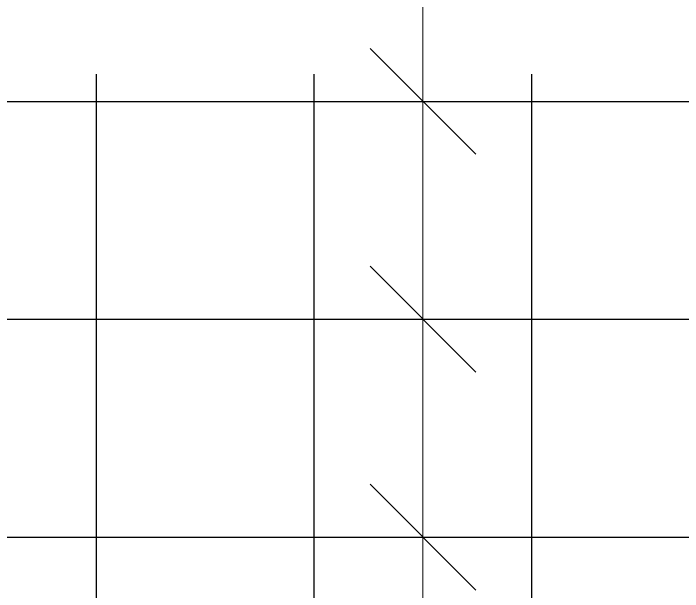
# Model space of a CAD drawing. Header units: millimetres. Extents: x -1004 to 900128, y -352756 to 107728.
# Drawn here: x 27557 to 28786, y -74214 to -73153 of the extents above; entities that cross this region are included whole.
import ezdxf

# ---------------------------------------------------------------- set-up
doc = ezdxf.new("R2010")
doc.units = ezdxf.units.MM
doc.layers.add('basic', color=95, linetype='Continuous', lineweight=30)
doc.layers.add('thin', color=153, linetype='Continuous', lineweight=18)

msp = doc.modelspace()

# ---------------------------------------------------------------- linework, layer by layer
at = {"layer": 'basic'}
for p, q in [((27709.077, -75364.165), (27709.077, -73264.165)), ((28109.077, -75364.165), (28109.077, -73264.165)), ((28509.077, -75364.165), (28509.077, -73264.165)), ((26459.077, -73314.165), (34159.077, -73314.165)), ((26459.077, -73714.165), (34159.077, -73714.165)), ((26459.077, -74114.165), (34159.077, -74114.165))]:
    msp.add_line(p, q, dxfattribs=at)
at = {"layer": 'thin'}
for p, q in [((28309.077, -75314.165), (28309.077, -72764.165)), ((28406.304, -73411.393), (28211.85, -73216.938)), ((28406.304, -73811.393), (28211.85, -73616.938)), ((28406.304, -74211.393), (28211.85, -74016.938))]:
    msp.add_line(p, q, dxfattribs=at)

doc.saveas('drawing.dxf')
